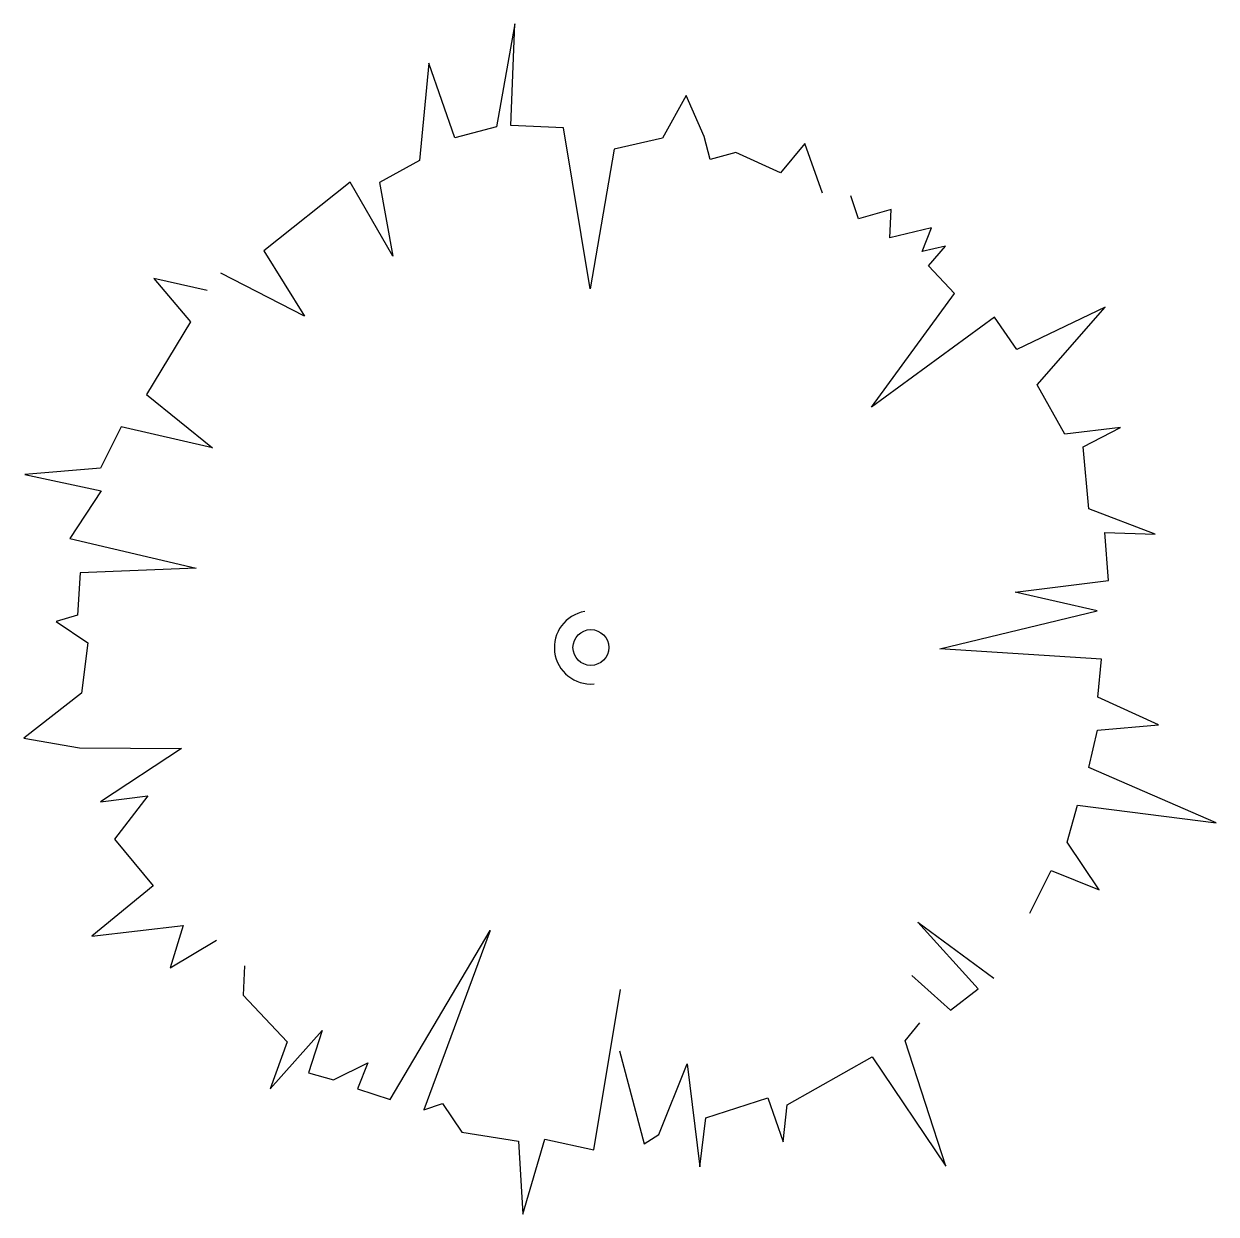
# Model space of a CAD drawing. Extents: x 151 to 1264, y 42 to 1154.
import ezdxf

# ---------------------------------------------------------------- set-up
doc = ezdxf.new("R2010")
doc.units = 0
doc.layers.get('0').update_dxf_attribs({"linetype": 'CONTINUOUS'})

msp = doc.modelspace()

# ---------------------------------------------------------------- linework, layer by layer
at = {"color": 0}
for points in [[(896.5, 995.6), (880, 1042), (857.1, 1014.7), (815.4, 1033.7), (791.7, 1027.1), (785.9, 1048.5), (769.3, 1086.7), (747.1, 1047.1), (702, 1036.7), (679.5, 906.4), (654.5, 1056.7), (605.5, 1058.7), (609.1, 1153.7), (592, 1057.7), (553.1, 1047.3), (528.8, 1117.1), (520.1, 1026.2), (483, 1005.5), (495.3, 936.7), (455.5, 1005.9), (374.9, 941.9), (412.7, 880.9), (334.6, 920.9)], [(1089.9, 323.5), (1110.1, 363.2), (1154.8, 345), (1124.8, 389.5), (1134.4, 424.1), (1264, 407.7), (1145.2, 459.5), (1153.1, 494.1), (1210.3, 499.3), (1153.6, 525), (1157.1, 560.5), (1006.1, 570.3), (1152.8, 605.5), (1076.4, 623.1), (1163.5, 634), (1160.1, 678.9), (1207.1, 677.3), (1145, 700.8), (1139.8, 758.9), (1174.8, 776.7), (1122.8, 770.6), (1097, 816.8), (1160.3, 889.3), (1078, 849.8), (1057.2, 879.9), (942.3, 795.9), (1019.6, 901.8), (995.5, 927.8), (1011.2, 946), (989.6, 941.1), (998.1, 963.4), (959.2, 953.8), (960.7, 980.3), (930, 971.8), (923, 993.2)], [(322, 904.8), (272.3, 915.8), (306.4, 875.6), (265.3, 807.7), (327, 757.7), (241.5, 777.4), (222.2, 738.9), (151.8, 733.1), (223.1, 717.6), (193.7, 673.2), (311.8, 645.6), (203.4, 641.2), (200.8, 601.6), (181.1, 595.8), (210.6, 575.7), (204.6, 528.9), (150.8, 486.8), (202.9, 477.8), (298, 477.2), (222.5, 427.3), (266.6, 432.8), (235.3, 392.4), (271.4, 349), (214.3, 302), (299.4, 311.7), (287.4, 272.3), (330.7, 298.1)], [(979.9, 265.2), (1016.1, 232.8), (1041.8, 252.8), (985.6, 315), (1056.3, 262.8)], [(356.8, 274.1), (355.5, 246.7), (396.5, 203.1), (380.7, 159.3), (429.4, 213.7), (416.5, 174.2), (440, 167.7), (471.8, 183.5), (462.4, 159.2), (492.8, 149.3), (586.1, 307.1), (524.2, 139.8), (541.8, 145.6), (559.7, 118.8), (612.7, 110.6), (616.6, 42.3), (637.2, 112.3), (682.9, 102.5), (707.8, 252.1)], [(706.8, 194.9), (730, 107.9), (743.5, 116.7), (770, 182.8), (781.8, 86.6), (787.5, 132.3), (845.3, 151), (859.8, 109.9), (863.6, 144.5), (942.8, 189.1), (1011.7, 87), (973.7, 204), (987.3, 221)]]:
    msp.add_lwpolyline(points, dxfattribs=at)
msp.add_circle((680.2, 571.4), 16.7, dxfattribs=at)
msp.add_arc((680.2, 571.4), 34.1, 99.4281, 275.06, dxfattribs=at)

doc.saveas('drawing.dxf')
